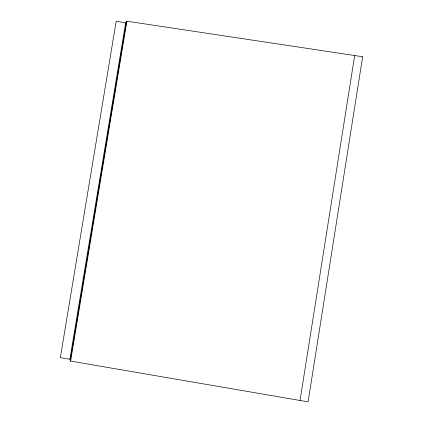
<?xml version="1.0" encoding="UTF-8"?>
<svg xmlns="http://www.w3.org/2000/svg" width="423" height="423" viewBox="0 0 423 423"><rect width="100%" height="100%" fill="white"/><g stroke="black" fill="none" stroke-linecap="round" stroke-linejoin="round"><path stroke-width="0.63" d="M300.044 400.47L354.68 55.535M69.874 359.264L125.647 22.747L116.182 21.319L60.341 357.631L69.874 359.264L70.9 358.445M70.599 361.089L126.921 21.213M125.647 22.747L126.271 23.905M362.659 56.74L308.087 401.85L70.165 361.015L126.488 21.15L362.659 56.74"/></g></svg>
